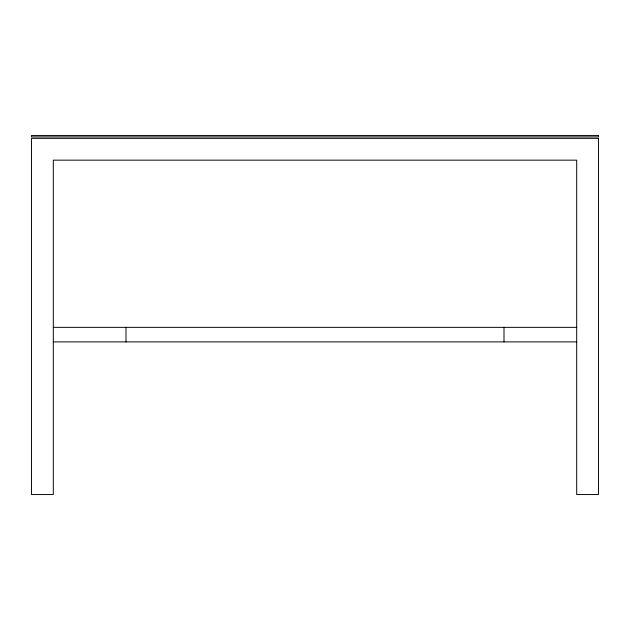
<?xml version="1.0" encoding="UTF-8"?>
<svg xmlns="http://www.w3.org/2000/svg" width="630" height="630" viewBox="0 0 630 630"><rect width="100%" height="100%" fill="white"/><g stroke="black" fill="none" stroke-linecap="round" stroke-linejoin="round"><path stroke-width="0.94" d="M53.306 327.356L576.694 327.356M53.306 341.893L576.694 341.893M504 327.356L504 341.893M126 327.356L126 341.893M598.5 135.45L31.5 135.45L31.5 136.907L598.5 136.907L598.5 135.45M598.5 138.356L31.5 138.356L31.5 494.55L53.306 494.55L53.306 160.162L576.694 160.162L576.694 494.55L598.5 494.55L598.5 138.356"/></g></svg>
